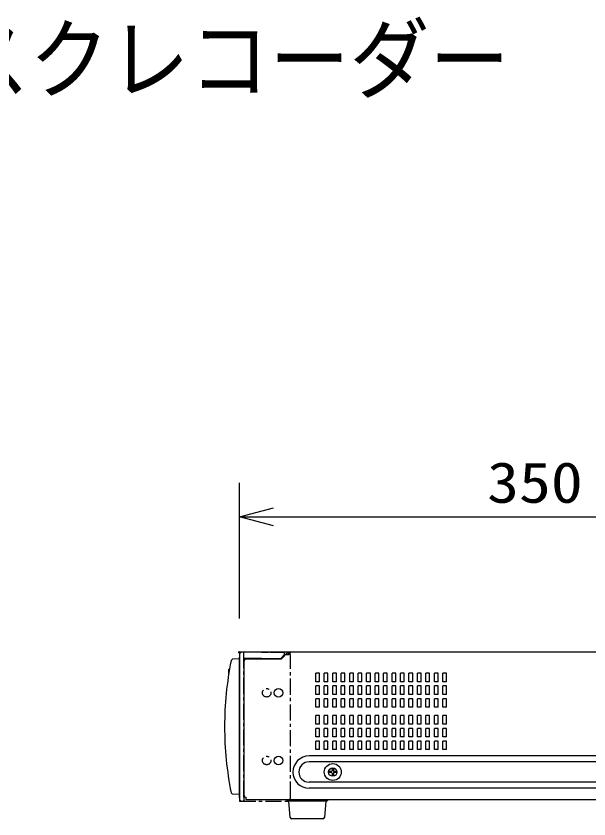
# Model space of a CAD drawing. Units: millimetres, scale not verified. Extents: x -63 to 63, y -57 to 57.
# Drawn here: x 6.23 to 40.05, y 9.98 to 57.39 of the extents above; entities that cross this region are included whole.
import ezdxf
from ezdxf.enums import TextEntityAlignment as Align

# ---------------------------------------------------------------- set-up
doc = ezdxf.new("R2010")
doc.units = ezdxf.units.MM
doc.header["$LTSCALE"] = 0.190236
doc.header["$PDMODE"] = 32
doc.header["$PDSIZE"] = 0.0951
doc.linetypes.add('CHAIN1', pattern=[8, 5, -1, 1, -1])
doc.linetypes.add('LONG_DOUBLE_CHAIN', pattern=[21.8, 18, -1, 0.6, -0.6, 0.6, -1])
for name, color, linetype in [('0-0_GAIKEI', 1, 'Continuous'), ('0-1_TOUROKU', 3, 'Continuous'), ('0-2_MOJI1', 2, 'Continuous')]:
    doc.layers.add(name, color=color, linetype=linetype)
doc.styles.add('ＭＳ ゴシック', font='')
doc.styles.get('ＭＳ ゴシック').set_extended_font_data('MS Gothic')

# ---------------------------------------------------------------- blocks, each defined once
blk = doc.blocks.new('_OPEN30')
at = {"layer": '0-2_MOJI1', "color": 7}
blk.add_line((0, 0), (-1, 0), dxfattribs=at)
blk.add_lwpolyline([(-1, 0.26795), (0, 0), (-1, -0.26795)], dxfattribs=at)

msp = doc.modelspace()

# ---------------------------------------------------------------- linework, layer by layer
at = {"layer": '0-0_GAIKEI', "linetype": 'CHAIN1'}
for p, q in [((19.5228, 19.8286), (19.4228, 19.8286)), ((19.6528, 19.8286), (19.6528, 11.0285)), ((22.4228, 11.2285), (22.4228, 19.6286))]:
    msp.add_line(p, q, dxfattribs=at)
at = {"layer": '0-0_GAIKEI', "color": 7}
for p, q in [((19.4228, 19.7286), (19.4228, 11.1285)), ((20.7228, 19.8286), (19.5228, 19.8286)), ((22.0728, 19.8286), (19.5353, 19.8286)), ((20.7228, 19.4586), (19.7028, 19.4586)), ((20.7228, 19.8286), (21.1229, 19.8286)), ((20.7228, 19.4586), (21.8528, 19.4586)), ((21.2228, 19.8286), (21.1229, 19.8286)), ((21.2228, 19.8286), (22.0087, 19.8286)), ((22.0728, 19.6786), (21.8528, 19.4586)), ((21.8728, 19.4086), (22.2728, 19.8286)), ((54.3429, 19.8286), (22.0728, 19.8286)), ((22.0728, 19.8286), (22.0747, 19.8286)), ((22.0728, 19.6786), (22.0728, 19.8286)), ((22.13, 19.6786), (22.3228, 19.6786)), ((22.2405, 19.6786), (22.3071, 19.7486)), ((22.3071, 19.7486), (22.4228, 19.7486)), ((22.4228, 19.7786), (22.4228, 19.8286)), ((19.0084, 19.4141), (18.9228, 19.3286)), ((19.4228, 19.4286), (19.0084, 19.4141)), ((19.4228, 19.4286), (19.4228, 19.0886)), ((19.4228, 19.0886), (19.4228, 15.3598)), ((19.6728, 19.4286), (19.6728, 11.0285)), ((19.6928, 11.3586), (19.6928, 19.3086)), ((20.7228, 19.4086), (19.7928, 19.4086)), ((21.8728, 19.4086), (19.7928, 19.4086)), ((21.6528, 19.4086), (20.7228, 19.4086)), ((18.7728, 18.8036), (18.7728, 18.4786)), ((18.8257, 18.8036), (18.7728, 18.8036)), ((19.4228, 15.3598), (19.4228, 11.4285)), ((18.9228, 11.5285), (19.0084, 11.443)), ((19.4228, 11.4285), (19.0084, 11.443)), ((19.4228, 11.1285), (19.5228, 11.0285)), ((19.5228, 11.0285), (19.6728, 11.0285)), ((19.7928, 11.2586), (19.7928, 11.2586)), ((19.7928, 11.2586), (19.7928, 11.2586)), ((19.7928, 11.2586), (19.7928, 11.1286)), ((19.7928, 11.2086), (19.7928, 11.1285)), ((19.7928, 11.1286), (54.2129, 11.1286)), ((22.2728, 11.0286), (22.1728, 11.1286)), ((22.4142, 10.0691), (22.3228, 11.0285)), ((24.5228, 11.0285), (24.4315, 10.0691)), ((24.3319, 9.9785), (22.5138, 9.9785))]:
    msp.add_line(p, q, dxfattribs=at)
at = {"layer": '0-0_GAIKEI'}
for p, q in [((23.9228, 18.0786), (23.9228, 18.5786)), ((24.1428, 18.5786), (23.9228, 18.5786)), ((24.1428, 18.0786), (24.1428, 18.5786)), ((24.6428, 18.5786), (24.4228, 18.5786)), ((24.4228, 18.0786), (24.4228, 18.5786)), ((24.6428, 18.0786), (24.6428, 18.5786)), ((24.9228, 18.0786), (24.9228, 18.5786)), ((25.1428, 18.5786), (24.9228, 18.5786)), ((25.1428, 18.0786), (25.1428, 18.5786)), ((25.6428, 18.5786), (25.4229, 18.5786)), ((25.4229, 18.0786), (25.4229, 18.5786)), ((25.6428, 18.0786), (25.6428, 18.5786)), ((25.9229, 18.0786), (25.9229, 18.5786)), ((26.1428, 18.5786), (25.9229, 18.5786)), ((26.1428, 18.0786), (26.1428, 18.5786)), ((26.6428, 18.5786), (26.4229, 18.5786)), ((26.4229, 18.0786), (26.4229, 18.5786)), ((26.6428, 18.0786), (26.6428, 18.5786)), ((26.9229, 18.0786), (26.9229, 18.5786)), ((27.1428, 18.5786), (26.9229, 18.5786)), ((27.1428, 18.0786), (27.1428, 18.5786)), ((27.6428, 18.5786), (27.4229, 18.5786)), ((27.4229, 18.0786), (27.4229, 18.5786)), ((27.6428, 18.0786), (27.6428, 18.5786)), ((28.1428, 18.5786), (27.9229, 18.5786)), ((27.9229, 18.0786), (27.9229, 18.5786)), ((28.1428, 18.0786), (28.1428, 18.5786)), ((28.6429, 18.5786), (28.4229, 18.5786)), ((28.4229, 18.0786), (28.4229, 18.5786)), ((28.6429, 18.0786), (28.6429, 18.5786)), ((29.1429, 18.5786), (28.9229, 18.5786)), ((28.9229, 18.0786), (28.9229, 18.5786)), ((29.1429, 18.0786), (29.1429, 18.5786)), ((29.6429, 18.5786), (29.4229, 18.5786)), ((29.4229, 18.0786), (29.4229, 18.5786)), ((29.6429, 18.0786), (29.6429, 18.5786)), ((30.1429, 18.5786), (29.9229, 18.5786)), ((29.9229, 18.0786), (29.9229, 18.5786)), ((30.1429, 18.0786), (30.1429, 18.5786)), ((30.6429, 18.5786), (30.4229, 18.5786)), ((30.4229, 18.0786), (30.4229, 18.5786)), ((30.6429, 18.0786), (30.6429, 18.5786)), ((31.1429, 18.5786), (30.9229, 18.5786)), ((30.9229, 18.0786), (30.9229, 18.5786)), ((31.1429, 18.0786), (31.1429, 18.5786)), ((31.6429, 18.5786), (31.4229, 18.5786)), ((31.4229, 18.0786), (31.4229, 18.5786)), ((31.6429, 18.0786), (31.6429, 18.5786)), ((24.1428, 18.0786), (23.9228, 18.0786)), ((24.6428, 18.0786), (24.4228, 18.0786)), ((25.1428, 18.0786), (24.9228, 18.0786)), ((25.6428, 18.0786), (25.4229, 18.0786)), ((26.1428, 18.0786), (25.9229, 18.0786)), ((26.6428, 18.0786), (26.4229, 18.0786)), ((27.1428, 18.0786), (26.9229, 18.0786)), ((27.6428, 18.0786), (27.4229, 18.0786)), ((28.1428, 18.0786), (27.9229, 18.0786)), ((28.6429, 18.0786), (28.4229, 18.0786)), ((29.1429, 18.0786), (28.9229, 18.0786)), ((29.6429, 18.0786), (29.4229, 18.0786)), ((30.1429, 18.0786), (29.9229, 18.0786)), ((30.6429, 18.0786), (30.4229, 18.0786)), ((31.1429, 18.0786), (30.9229, 18.0786)), ((31.6429, 18.0786), (31.4229, 18.0786)), ((23.9228, 17.3286), (23.9228, 17.8286)), ((24.1428, 17.8286), (23.9228, 17.8286)), ((24.1428, 17.3286), (24.1428, 17.8286)), ((24.6428, 17.8286), (24.4228, 17.8286)), ((24.4228, 17.3286), (24.4228, 17.8286)), ((24.6428, 17.3286), (24.6428, 17.8286)), ((24.9228, 17.3286), (24.9228, 17.8286)), ((25.1428, 17.8286), (24.9228, 17.8286)), ((25.1428, 17.3286), (25.1428, 17.8286)), ((25.6428, 17.8286), (25.4229, 17.8286)), ((25.4229, 17.3286), (25.4229, 17.8286)), ((25.6428, 17.3286), (25.6428, 17.8286)), ((25.9229, 17.3286), (25.9229, 17.8286)), ((26.1428, 17.8286), (25.9229, 17.8286)), ((26.1428, 17.3286), (26.1428, 17.8286)), ((26.6428, 17.8286), (26.4229, 17.8286)), ((26.4229, 17.3286), (26.4229, 17.8286)), ((26.6428, 17.3286), (26.6428, 17.8286)), ((26.9229, 17.3286), (26.9229, 17.8286)), ((27.1428, 17.8286), (26.9229, 17.8286)), ((27.1428, 17.3286), (27.1428, 17.8286)), ((27.6428, 17.8286), (27.4229, 17.8286)), ((27.4229, 17.3286), (27.4229, 17.8286)), ((27.6428, 17.3286), (27.6428, 17.8286)), ((28.1428, 17.8286), (27.9229, 17.8286)), ((27.9229, 17.3286), (27.9229, 17.8286)), ((28.1428, 17.3286), (28.1428, 17.8286)), ((28.6429, 17.8286), (28.4229, 17.8286)), ((28.4229, 17.3286), (28.4229, 17.8286)), ((28.6429, 17.3286), (28.6429, 17.8286)), ((29.1429, 17.8286), (28.9229, 17.8286)), ((28.9229, 17.3286), (28.9229, 17.8286)), ((29.1429, 17.3286), (29.1429, 17.8286)), ((29.6429, 17.8286), (29.4229, 17.8286)), ((29.4229, 17.3286), (29.4229, 17.8286)), ((29.6429, 17.3286), (29.6429, 17.8286)), ((30.1429, 17.8286), (29.9229, 17.8286)), ((29.9229, 17.3286), (29.9229, 17.8286)), ((30.1429, 17.3286), (30.1429, 17.8286)), ((30.6429, 17.8286), (30.4229, 17.8286)), ((30.4229, 17.3286), (30.4229, 17.8286)), ((30.6429, 17.3286), (30.6429, 17.8286)), ((31.1429, 17.8286), (30.9229, 17.8286)), ((30.9229, 17.3286), (30.9229, 17.8286)), ((31.1429, 17.3286), (31.1429, 17.8286)), ((31.6429, 17.8286), (31.4229, 17.8286)), ((31.4229, 17.3286), (31.4229, 17.8286)), ((31.6429, 17.3286), (31.6429, 17.8286)), ((24.1428, 17.3286), (23.9228, 17.3286)), ((23.9228, 16.5786), (23.9228, 17.0786)), ((24.1428, 17.0786), (23.9228, 17.0786)), ((24.1428, 16.5786), (24.1428, 17.0786)), ((24.6428, 17.3286), (24.4228, 17.3286)), ((24.6428, 17.0786), (24.4228, 17.0786)), ((24.4228, 16.5786), (24.4228, 17.0786)), ((24.6428, 16.5786), (24.6428, 17.0786)), ((25.1428, 17.3286), (24.9228, 17.3286)), ((24.9228, 16.5786), (24.9228, 17.0786)), ((25.1428, 17.0786), (24.9228, 17.0786)), ((25.1428, 16.5786), (25.1428, 17.0786)), ((25.6428, 17.3286), (25.4229, 17.3286)), ((25.6428, 17.0786), (25.4229, 17.0786)), ((25.4229, 16.5786), (25.4229, 17.0786)), ((25.6428, 16.5786), (25.6428, 17.0786)), ((26.1428, 17.3286), (25.9229, 17.3286)), ((25.9229, 16.5786), (25.9229, 17.0786)), ((26.1428, 17.0786), (25.9229, 17.0786)), ((26.1428, 16.5786), (26.1428, 17.0786)), ((26.6428, 17.3286), (26.4229, 17.3286)), ((26.6428, 17.0786), (26.4229, 17.0786)), ((26.4229, 16.5786), (26.4229, 17.0786)), ((26.6428, 16.5786), (26.6428, 17.0786)), ((27.1428, 17.3286), (26.9229, 17.3286)), ((26.9229, 16.5786), (26.9229, 17.0786)), ((27.1428, 17.0786), (26.9229, 17.0786)), ((27.1428, 16.5786), (27.1428, 17.0786)), ((27.6428, 17.3286), (27.4229, 17.3286)), ((27.6428, 17.0786), (27.4229, 17.0786)), ((27.4229, 16.5786), (27.4229, 17.0786)), ((27.6428, 16.5786), (27.6428, 17.0786)), ((28.1428, 17.3286), (27.9229, 17.3286)), ((28.1428, 17.0786), (27.9229, 17.0786)), ((27.9229, 16.5786), (27.9229, 17.0786)), ((28.1428, 16.5786), (28.1428, 17.0786)), ((28.6429, 17.3286), (28.4229, 17.3286)), ((28.6429, 17.0786), (28.4229, 17.0786)), ((28.4229, 16.5786), (28.4229, 17.0786)), ((28.6429, 16.5786), (28.6429, 17.0786)), ((29.1429, 17.3286), (28.9229, 17.3286)), ((29.1429, 17.0786), (28.9229, 17.0786)), ((28.9229, 16.5786), (28.9229, 17.0786)), ((29.1429, 16.5786), (29.1429, 17.0786)), ((29.6429, 17.3286), (29.4229, 17.3286)), ((29.6429, 17.0786), (29.4229, 17.0786)), ((29.4229, 16.5786), (29.4229, 17.0786)), ((29.6429, 16.5786), (29.6429, 17.0786)), ((30.1429, 17.3286), (29.9229, 17.3286)), ((30.1429, 17.0786), (29.9229, 17.0786)), ((29.9229, 16.5786), (29.9229, 17.0786)), ((30.1429, 16.5786), (30.1429, 17.0786)), ((30.6429, 17.3286), (30.4229, 17.3286)), ((30.6429, 17.0786), (30.4229, 17.0786)), ((30.4229, 16.5786), (30.4229, 17.0786)), ((30.6429, 16.5786), (30.6429, 17.0786)), ((31.1429, 17.3286), (30.9229, 17.3286)), ((31.1429, 17.0786), (30.9229, 17.0786)), ((30.9229, 16.5786), (30.9229, 17.0786)), ((31.1429, 16.5786), (31.1429, 17.0786)), ((31.6429, 17.3286), (31.4229, 17.3286)), ((31.6429, 17.0786), (31.4229, 17.0786)), ((31.4229, 16.5786), (31.4229, 17.0786)), ((31.6429, 16.5786), (31.6429, 17.0786)), ((24.1428, 16.5786), (23.9228, 16.5786)), ((24.6428, 16.5786), (24.4228, 16.5786)), ((25.1428, 16.5786), (24.9228, 16.5786)), ((25.6428, 16.5786), (25.4229, 16.5786)), ((26.1428, 16.5786), (25.9229, 16.5786)), ((26.6428, 16.5786), (26.4229, 16.5786)), ((27.1428, 16.5786), (26.9229, 16.5786)), ((27.6428, 16.5786), (27.4229, 16.5786)), ((28.1428, 16.5786), (27.9229, 16.5786)), ((28.6429, 16.5786), (28.4229, 16.5786)), ((29.1429, 16.5786), (28.9229, 16.5786)), ((29.6429, 16.5786), (29.4229, 16.5786)), ((30.1429, 16.5786), (29.9229, 16.5786)), ((30.6429, 16.5786), (30.4229, 16.5786)), ((31.1429, 16.5786), (30.9229, 16.5786)), ((31.6429, 16.5786), (31.4229, 16.5786)), ((23.9228, 15.5786), (23.9228, 16.0786)), ((24.1428, 16.0786), (23.9228, 16.0786)), ((24.1428, 15.5786), (24.1428, 16.0786)), ((24.6428, 16.0786), (24.4228, 16.0786)), ((24.4228, 15.5786), (24.4228, 16.0786)), ((24.6428, 15.5786), (24.6428, 16.0786)), ((24.9228, 15.5786), (24.9228, 16.0786)), ((25.1428, 16.0786), (24.9228, 16.0786)), ((25.1428, 15.5786), (25.1428, 16.0786)), ((25.6428, 16.0786), (25.4229, 16.0786)), ((25.4229, 15.5786), (25.4229, 16.0786)), ((25.6428, 15.5786), (25.6428, 16.0786)), ((25.9229, 15.5786), (25.9229, 16.0786)), ((26.1428, 16.0786), (25.9229, 16.0786)), ((26.1428, 15.5786), (26.1428, 16.0786)), ((26.6428, 16.0786), (26.4229, 16.0786)), ((26.4229, 15.5786), (26.4229, 16.0786)), ((26.6428, 15.5786), (26.6428, 16.0786)), ((26.9229, 15.5786), (26.9229, 16.0786)), ((27.1428, 16.0786), (26.9229, 16.0786)), ((27.1428, 15.5786), (27.1428, 16.0786)), ((27.6428, 16.0786), (27.4229, 16.0786)), ((27.4229, 15.5786), (27.4229, 16.0786)), ((27.6428, 15.5786), (27.6428, 16.0786)), ((28.1428, 16.0786), (27.9229, 16.0786)), ((27.9229, 15.5786), (27.9229, 16.0786)), ((28.1428, 15.5786), (28.1428, 16.0786)), ((28.6429, 16.0786), (28.4229, 16.0786)), ((28.4229, 15.5786), (28.4229, 16.0786)), ((28.6429, 15.5786), (28.6429, 16.0786)), ((29.1429, 16.0786), (28.9229, 16.0786)), ((28.9229, 15.5786), (28.9229, 16.0786)), ((29.1429, 15.5786), (29.1429, 16.0786)), ((29.6429, 16.0786), (29.4229, 16.0786)), ((29.4229, 15.5786), (29.4229, 16.0786)), ((29.6429, 15.5786), (29.6429, 16.0786)), ((30.1429, 16.0786), (29.9229, 16.0786)), ((29.9229, 15.5786), (29.9229, 16.0786)), ((30.1429, 15.5786), (30.1429, 16.0786)), ((30.6429, 16.0786), (30.4229, 16.0786)), ((30.4229, 15.5786), (30.4229, 16.0786)), ((30.6429, 15.5786), (30.6429, 16.0786)), ((31.1429, 16.0786), (30.9229, 16.0786)), ((30.9229, 15.5786), (30.9229, 16.0786)), ((31.1429, 15.5786), (31.1429, 16.0786)), ((31.6429, 16.0786), (31.4229, 16.0786)), ((31.4229, 15.5786), (31.4229, 16.0786)), ((31.6429, 15.5786), (31.6429, 16.0786)), ((24.1428, 15.5786), (23.9228, 15.5786)), ((23.9228, 14.8286), (23.9228, 15.3286)), ((24.1428, 15.3286), (23.9228, 15.3286)), ((24.1428, 14.8286), (24.1428, 15.3286)), ((24.6428, 15.5786), (24.4228, 15.5786)), ((24.6428, 15.3286), (24.4228, 15.3286)), ((24.4228, 14.8286), (24.4228, 15.3286)), ((24.6428, 14.8286), (24.6428, 15.3286)), ((25.1428, 15.5786), (24.9228, 15.5786)), ((24.9228, 14.8286), (24.9228, 15.3286)), ((25.1428, 15.3286), (24.9228, 15.3286)), ((25.1428, 14.8286), (25.1428, 15.3286)), ((25.6428, 15.5786), (25.4229, 15.5786)), ((25.6428, 15.3286), (25.4229, 15.3286)), ((25.4229, 14.8286), (25.4229, 15.3286)), ((25.6428, 14.8286), (25.6428, 15.3286)), ((26.1428, 15.5786), (25.9229, 15.5786)), ((25.9229, 14.8286), (25.9229, 15.3286)), ((26.1428, 15.3286), (25.9229, 15.3286)), ((26.1428, 14.8286), (26.1428, 15.3286)), ((26.6428, 15.5786), (26.4229, 15.5786)), ((26.6428, 15.3286), (26.4229, 15.3286)), ((26.4229, 14.8286), (26.4229, 15.3286)), ((26.6428, 14.8286), (26.6428, 15.3286)), ((27.1428, 15.5786), (26.9229, 15.5786)), ((26.9229, 14.8286), (26.9229, 15.3286)), ((27.1428, 15.3286), (26.9229, 15.3286)), ((27.1428, 14.8286), (27.1428, 15.3286)), ((27.6428, 15.5786), (27.4229, 15.5786)), ((27.6428, 15.3286), (27.4229, 15.3286)), ((27.4229, 14.8286), (27.4229, 15.3286)), ((27.6428, 14.8286), (27.6428, 15.3286)), ((28.1428, 15.5786), (27.9229, 15.5786)), ((28.1428, 15.3286), (27.9229, 15.3286)), ((27.9229, 14.8286), (27.9229, 15.3286)), ((28.1428, 14.8286), (28.1428, 15.3286)), ((28.6429, 15.5786), (28.4229, 15.5786)), ((28.6429, 15.3286), (28.4229, 15.3286)), ((28.4229, 14.8286), (28.4229, 15.3286)), ((28.6429, 14.8286), (28.6429, 15.3286)), ((29.1429, 15.5786), (28.9229, 15.5786)), ((29.1429, 15.3286), (28.9229, 15.3286)), ((28.9229, 14.8286), (28.9229, 15.3286)), ((29.1429, 14.8286), (29.1429, 15.3286)), ((29.6429, 15.5786), (29.4229, 15.5786)), ((29.6429, 15.3286), (29.4229, 15.3286)), ((29.4229, 14.8286), (29.4229, 15.3286)), ((29.6429, 14.8286), (29.6429, 15.3286)), ((30.1429, 15.5786), (29.9229, 15.5786)), ((30.1429, 15.3286), (29.9229, 15.3286)), ((29.9229, 14.8286), (29.9229, 15.3286)), ((30.1429, 14.8286), (30.1429, 15.3286)), ((30.6429, 15.5786), (30.4229, 15.5786)), ((30.6429, 15.3286), (30.4229, 15.3286)), ((30.4229, 14.8286), (30.4229, 15.3286)), ((30.6429, 14.8286), (30.6429, 15.3286)), ((31.1429, 15.5786), (30.9229, 15.5786)), ((31.1429, 15.3286), (30.9229, 15.3286)), ((30.9229, 14.8286), (30.9229, 15.3286)), ((31.1429, 14.8286), (31.1429, 15.3286)), ((31.6429, 15.5786), (31.4229, 15.5786)), ((31.6429, 15.3286), (31.4229, 15.3286)), ((31.4229, 14.8286), (31.4229, 15.3286)), ((31.6429, 14.8286), (31.6429, 15.3286)), ((24.1428, 14.8286), (23.9228, 14.8286)), ((24.6428, 14.8286), (24.4228, 14.8286)), ((25.1428, 14.8286), (24.9228, 14.8286)), ((25.6428, 14.8286), (25.4229, 14.8286)), ((26.1428, 14.8286), (25.9229, 14.8286)), ((26.6428, 14.8286), (26.4229, 14.8286)), ((27.1428, 14.8286), (26.9229, 14.8286)), ((27.6428, 14.8286), (27.4229, 14.8286)), ((28.1428, 14.8286), (27.9229, 14.8286)), ((28.6429, 14.8286), (28.4229, 14.8286)), ((29.1429, 14.8286), (28.9229, 14.8286)), ((29.6429, 14.8286), (29.4229, 14.8286)), ((30.1429, 14.8286), (29.9229, 14.8286)), ((30.6429, 14.8286), (30.4229, 14.8286)), ((31.1429, 14.8286), (30.9229, 14.8286)), ((31.6429, 14.8286), (31.4229, 14.8286)), ((23.9228, 14.0786), (23.9228, 14.5786)), ((24.1428, 14.5786), (23.9228, 14.5786)), ((24.1428, 14.0786), (24.1428, 14.5786)), ((24.6428, 14.5786), (24.4228, 14.5786)), ((24.4228, 14.0786), (24.4228, 14.5786)), ((24.6428, 14.0786), (24.6428, 14.5786)), ((24.9228, 14.0786), (24.9228, 14.5786)), ((25.1428, 14.5786), (24.9228, 14.5786)), ((25.1428, 14.0786), (25.1428, 14.5786)), ((25.6428, 14.5786), (25.4229, 14.5786)), ((25.4229, 14.0786), (25.4229, 14.5786)), ((25.6428, 14.0786), (25.6428, 14.5786)), ((25.9229, 14.0786), (25.9229, 14.5786)), ((26.1428, 14.5786), (25.9229, 14.5786)), ((26.1428, 14.0786), (26.1428, 14.5786)), ((26.6428, 14.5786), (26.4229, 14.5786)), ((26.4229, 14.0786), (26.4229, 14.5786)), ((26.6428, 14.0786), (26.6428, 14.5786)), ((26.9229, 14.0786), (26.9229, 14.5786)), ((27.1428, 14.5786), (26.9229, 14.5786)), ((27.1428, 14.0786), (27.1428, 14.5786)), ((27.6428, 14.5786), (27.4229, 14.5786)), ((27.4229, 14.0786), (27.4229, 14.5786)), ((27.6428, 14.0786), (27.6428, 14.5786)), ((28.1428, 14.5786), (27.9229, 14.5786)), ((27.9229, 14.0786), (27.9229, 14.5786)), ((28.1428, 14.0786), (28.1428, 14.5786)), ((28.6429, 14.5786), (28.4229, 14.5786)), ((28.4229, 14.0786), (28.4229, 14.5786)), ((28.6429, 14.0786), (28.6429, 14.5786)), ((29.1429, 14.5786), (28.9229, 14.5786)), ((28.9229, 14.0786), (28.9229, 14.5786)), ((29.1429, 14.0786), (29.1429, 14.5786)), ((29.6429, 14.5786), (29.4229, 14.5786)), ((29.4229, 14.0786), (29.4229, 14.5786)), ((29.6429, 14.0786), (29.6429, 14.5786)), ((30.1429, 14.5786), (29.9229, 14.5786)), ((29.9229, 14.0786), (29.9229, 14.5786)), ((30.1429, 14.0786), (30.1429, 14.5786)), ((30.6429, 14.5786), (30.4229, 14.5786)), ((30.4229, 14.0786), (30.4229, 14.5786)), ((30.6429, 14.0786), (30.6429, 14.5786)), ((31.1429, 14.5786), (30.9229, 14.5786)), ((30.9229, 14.0786), (30.9229, 14.5786)), ((31.1429, 14.0786), (31.1429, 14.5786)), ((31.6429, 14.5786), (31.4229, 14.5786)), ((31.4229, 14.0786), (31.4229, 14.5786)), ((31.6429, 14.0786), (31.6429, 14.5786)), ((24.1428, 14.0786), (23.9228, 14.0786)), ((24.6428, 14.0786), (24.4228, 14.0786)), ((25.1428, 14.0786), (24.9228, 14.0786)), ((25.6428, 14.0786), (25.4229, 14.0786)), ((26.1428, 14.0786), (25.9229, 14.0786)), ((26.6428, 14.0786), (26.4229, 14.0786)), ((27.1428, 14.0786), (26.9229, 14.0786)), ((27.6428, 14.0786), (27.4229, 14.0786)), ((28.1428, 14.0786), (27.9229, 14.0786)), ((28.6429, 14.0786), (28.4229, 14.0786)), ((29.1429, 14.0786), (28.9229, 14.0786)), ((29.6429, 14.0786), (29.4229, 14.0786)), ((30.1429, 14.0786), (29.9229, 14.0786)), ((30.6429, 14.0786), (30.4229, 14.0786)), ((31.1429, 14.0786), (30.9229, 14.0786)), ((31.6429, 14.0786), (31.4229, 14.0786)), ((51.8229, 13.6986), (23.5228, 13.6986)), ((51.8229, 13.3486), (23.5228, 13.3486)), ((24.8878, 12.9436), (24.8878, 12.8186)), ((24.9578, 12.9436), (24.8878, 12.9436)), ((24.9578, 12.9436), (24.9578, 12.8186)), ((24.7278, 12.7836), (24.7278, 12.7136)), ((24.8528, 12.7836), (24.7278, 12.7836)), ((24.8528, 12.7136), (24.7278, 12.7136)), ((24.8878, 12.6786), (24.8878, 12.5536)), ((24.9578, 12.5536), (24.8878, 12.5536)), ((24.9578, 12.6786), (24.9578, 12.5536)), ((25.1178, 12.7836), (24.9928, 12.7836)), ((25.1178, 12.7136), (24.9928, 12.7136)), ((25.1178, 12.7836), (25.1178, 12.7136)), ((51.8229, 12.1486), (23.5228, 12.1486)), ((51.8229, 11.7986), (23.5228, 11.7986))]:
    msp.add_line(p, q, dxfattribs=at)
at = {"layer": '0-0_GAIKEI', "color": 7}
for points in [[(20.7228, 19.8286), (19.5228, 19.8286), (19.4228, 19.7286)], [(19.4228, 11.2285), (19.4228, 19.1776), (19.4228, 19.5286)], [(24.6728, 11.1286), (24.5728, 11.0286), (22.2728, 11.0286)]]:
    msp.add_lwpolyline(points, dxfattribs=at)
at = {"layer": '0-0_GAIKEI', "linetype": 'CHAIN1'}
msp.add_lwpolyline([(19.4228, 19.8286), (19.4228, 11.0285), (22.2228, 11.0285)], dxfattribs=at)
for centre in [(21.0228, 17.4286), (21.0228, 13.4286)]:
    msp.add_circle(centre, 0.25, dxfattribs=at)
at = {"layer": '0-0_GAIKEI'}
for centre, radius in [((21.7228, 17.4286), 0.25), ((21.7228, 13.4286), 0.25), ((24.9228, 12.7486), 0.5), ((24.9228, 12.7486), 0.25)]:
    msp.add_circle(centre, radius, dxfattribs=at)
at = {"layer": '0-0_GAIKEI', "color": 7}
for centre, radius, start, end in [((19.7028, 19.4286), 0.03, 90, 180), ((22.3228, 19.7786), 0.1, 270, 0), ((38.5389, 15.4286), 20, 168.75528, 180), ((19.7928, 19.3086), 0.1, 90, 180), ((38.5389, 15.4286), 20, 180, 191.24472), ((19.7928, 11.3586), 0.1, 180, 270), ((22.5138, 10.0785), 0.1, 185.44033, 270), ((24.3319, 10.0785), 0.1, 270, 354.55967)]:
    msp.add_arc(centre, radius, start, end, dxfattribs=at)
at = {"layer": '0-0_GAIKEI', "linetype": 'LONG_DOUBLE_CHAIN'}
for centre, start, end in [((22.2228, 19.6286), 0, 90), ((22.2228, 11.2285), 270, 0)]:
    msp.add_arc(centre, 0.2, start, end, dxfattribs=at)
at = {"layer": '0-0_GAIKEI'}
for centre, radius, start, end in [((23.5228, 12.7486), 0.95, 90, 270), ((23.5228, 12.7486), 0.6, 90, 270), ((24.8528, 12.8186), 0.035, 270, 0), ((24.9928, 12.8186), 0.035, 180, 270), ((24.8528, 12.6786), 0.035, 0, 90), ((24.9928, 12.6786), 0.035, 90, 180)]:
    msp.add_arc(centre, radius, start, end, dxfattribs=at)
at = {"layer": '0-1_TOUROKU'}
for p, q in [((19.4228, 21.8153), (19.4228, 29.8154)), ((21.4228, 27.8154), (52.4229, 27.8154))]:
    msp.add_line(p, q, dxfattribs=at)
at = {"layer": '0-2_MOJI1', "color": 7}
msp.add_point((19.4228, 19.8153), dxfattribs=at)

# ---------------------------------------------------------------- block references
at = {"layer": '0-1_TOUROKU', "xscale": 2, "yscale": 2, "rotation": 180}
msp.add_blockref('_OPEN30', (19.4228, 27.8154), dxfattribs=at)

# ---------------------------------------------------------------- texts
at = {"layer": '0-1_TOUROKU', "style": 'ＭＳ ゴシック', "width": 1.15}
msp.add_text('350', height=2.406, dxfattribs=at).set_placement((34.0357, 27.9249), align=Align.BOTTOM_LEFT)
at = {"layer": '0-2_MOJI1', "style": 'ＭＳ ゴシック', "width": 0.9}
msp.add_text('ネットワークディスクレコーダー', height=3.848, dxfattribs=at).set_placement((-35.5001, 51.7599), align=Align.BOTTOM_LEFT)

doc.saveas('drawing.dxf')
